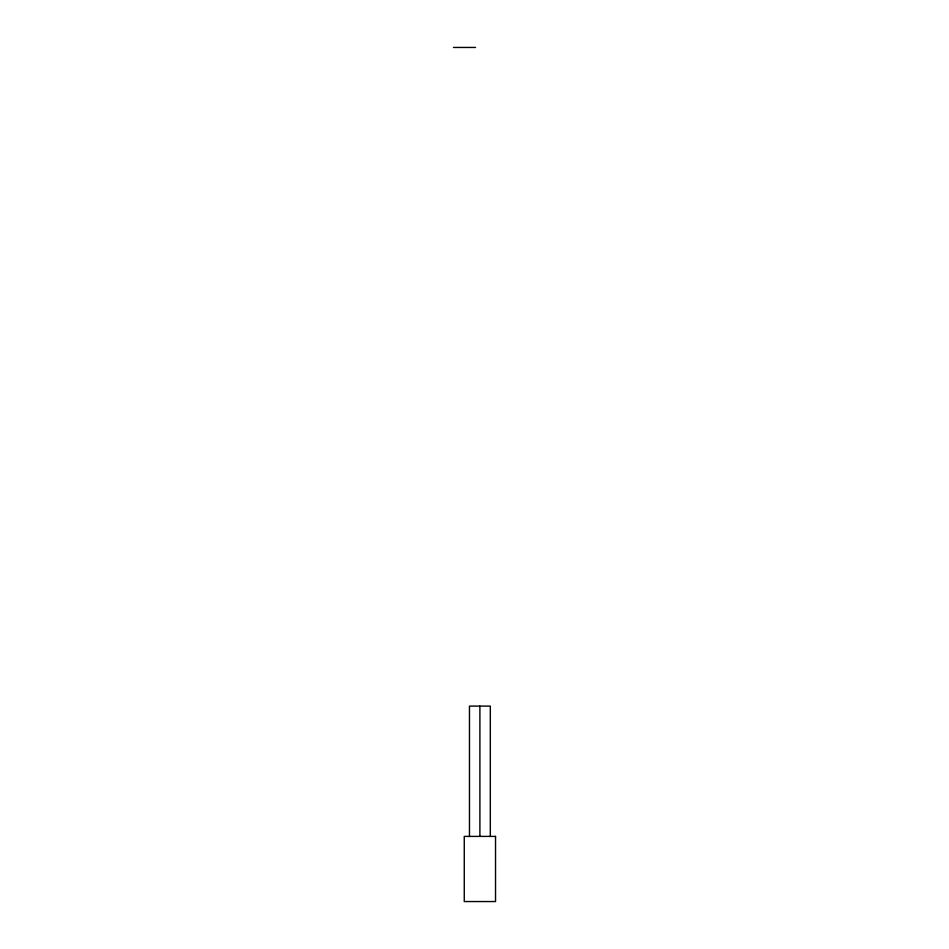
<?xml version="1.0" encoding="UTF-8"?>
<svg xmlns="http://www.w3.org/2000/svg" width="949" height="949" viewBox="0 0 949 949"><rect width="100%" height="100%" fill="white"/><g stroke="black" fill="none" stroke-linecap="round" stroke-linejoin="round"><path stroke-width="1.42" d="M453.468 47.45L475.556 47.45M490.313 836.401L490.313 706.103L469.47 706.103L469.47 836.401M479.897 706.103L479.897 836.401M495.532 836.401L464.263 836.401L464.263 901.55L495.532 901.55L495.532 836.401"/></g></svg>
